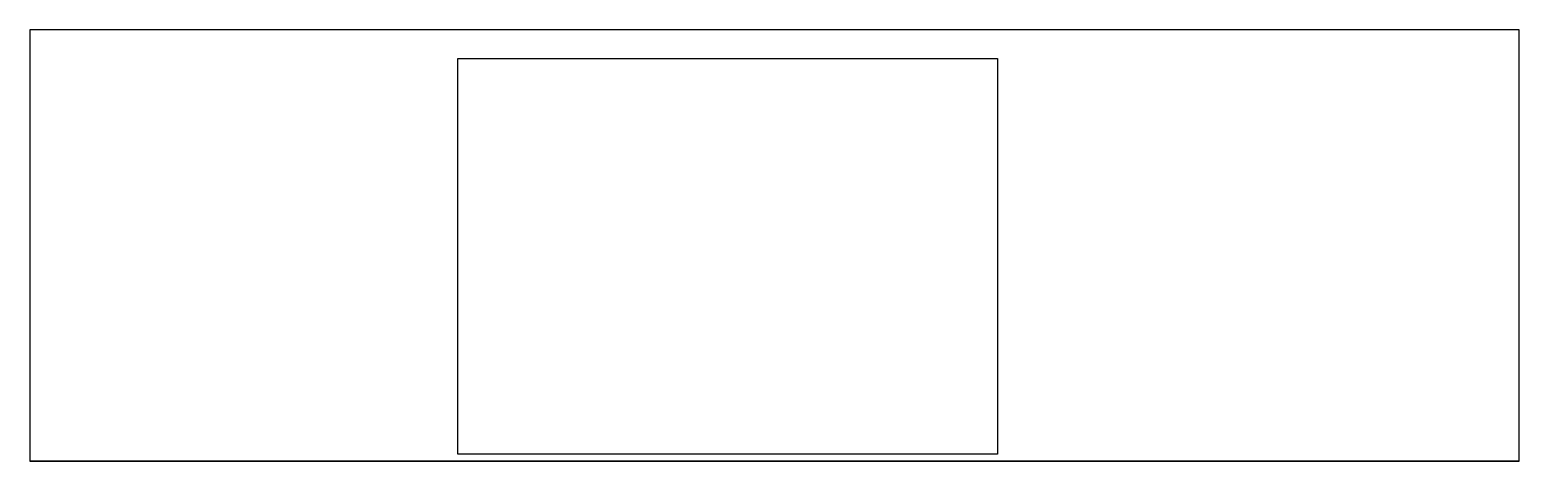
# Model space of a CAD drawing. Header units: millimetres. Extents: x 0 to 414, y 0 to 120.
import ezdxf

# ---------------------------------------------------------------- set-up
doc = ezdxf.new("R2010")
doc.units = ezdxf.units.MM
doc.layers.get('0').update_dxf_attribs({"linetype": 'CONTINUOUS'})

msp = doc.modelspace()

# ---------------------------------------------------------------- linework, layer by layer
msp.add_line((414, 0), (0, 0))
for points in [[(0, 0), (414, 0), (414, 120), (0, 120)], [(269, 2), (119, 2), (119, 112), (269, 112)]]:
    msp.add_lwpolyline(points, close=True)

doc.saveas('drawing.dxf')
